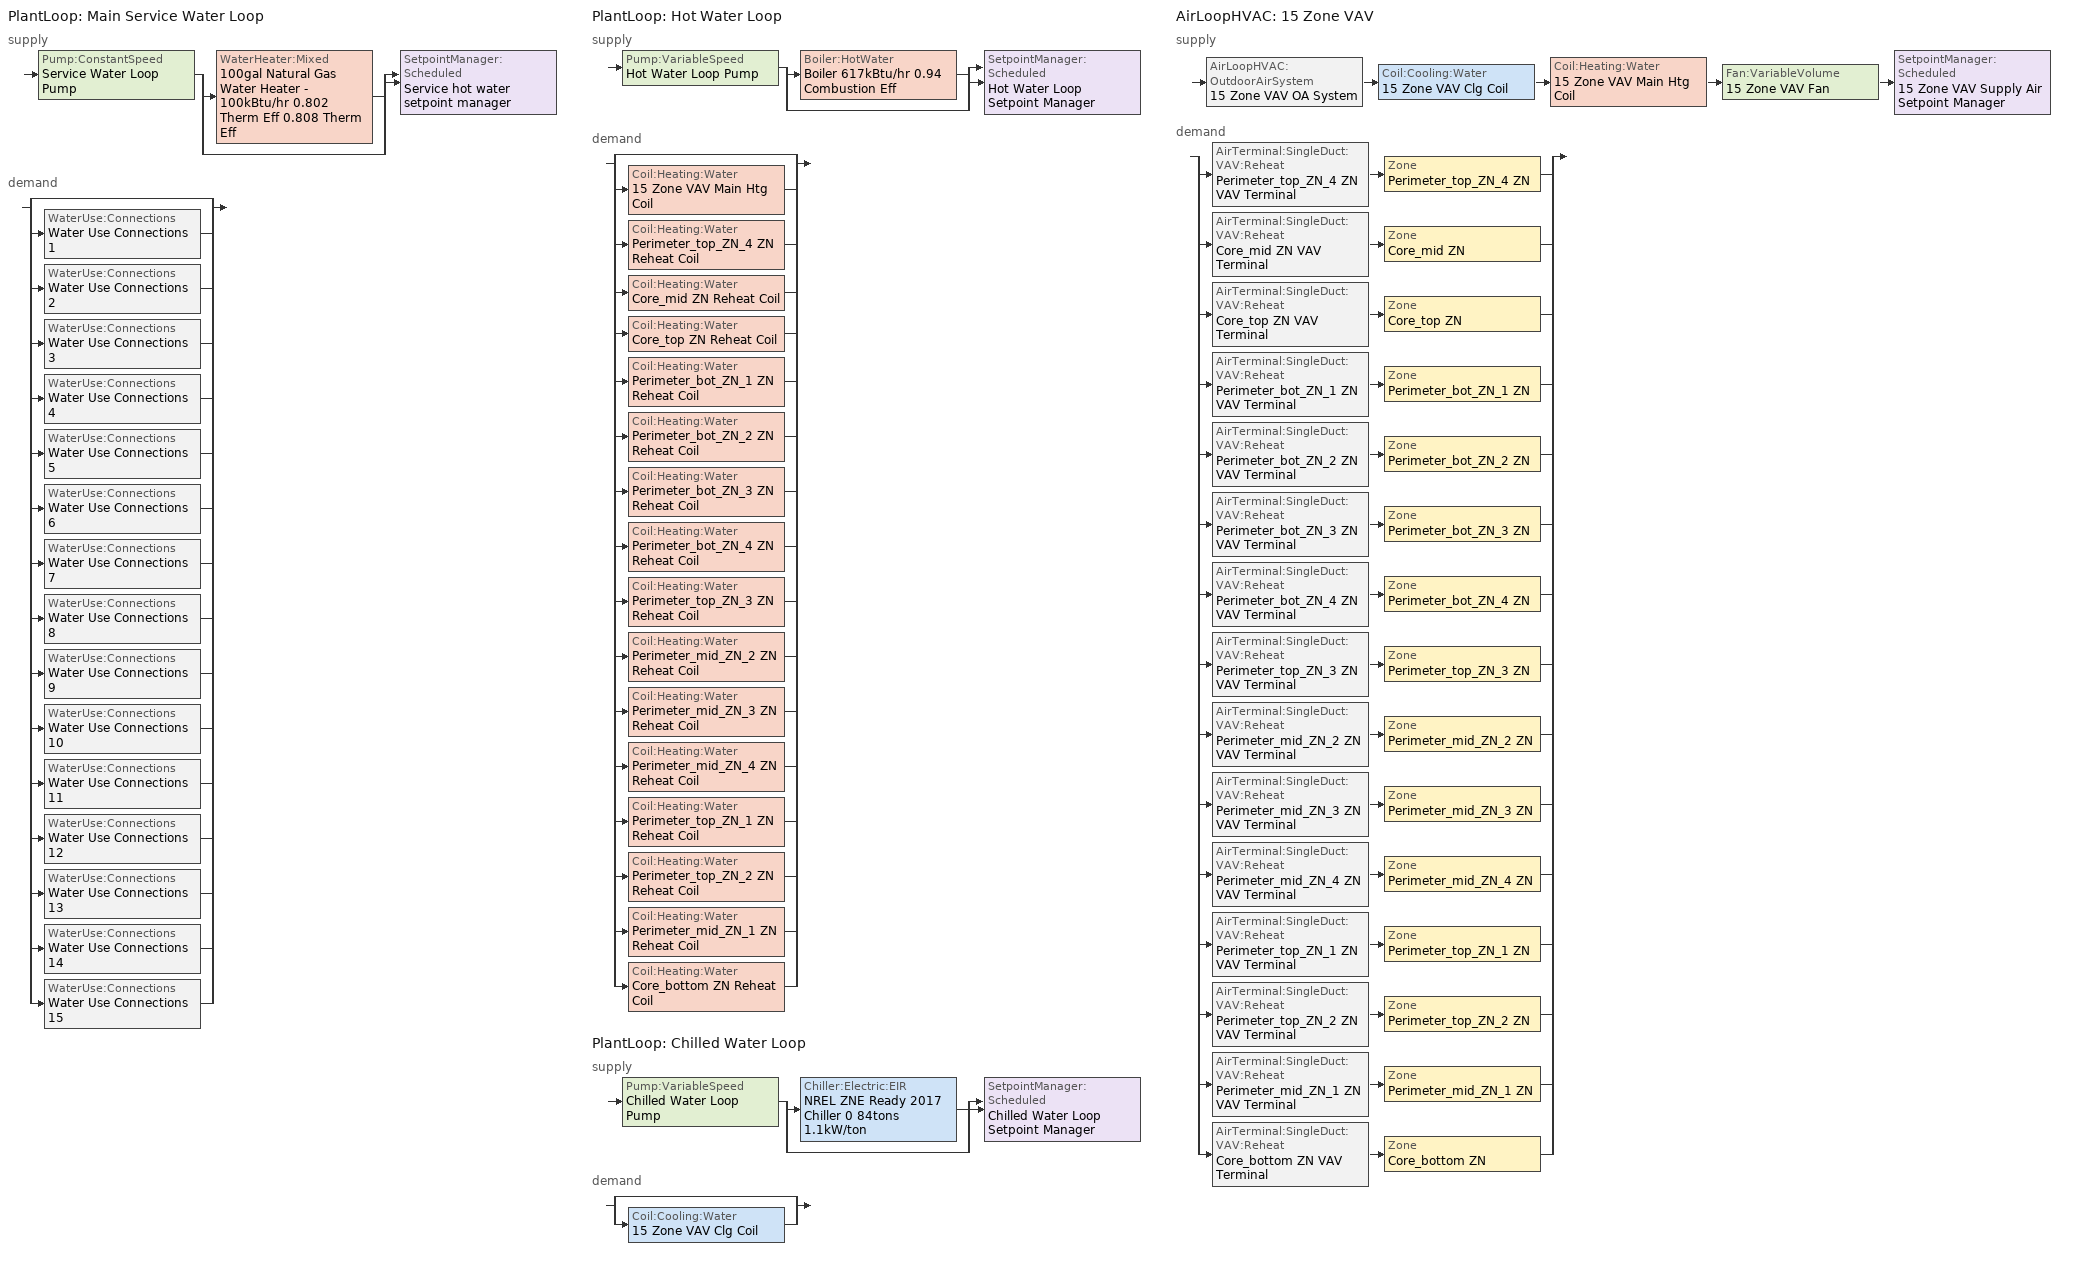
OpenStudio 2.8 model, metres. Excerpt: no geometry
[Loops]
PlantLoop 'Main Service Water Loop'
 supply: Pump:ConstantSpeed 'Service Water Loop Pump' > split
  | WaterHeater:Mixed '100gal Natural Gas Water Heater - 100kBtu/hr 0.802 Therm Eff 0.808 Therm Eff'
  | bypass
  join > SetpointManager:Scheduled 'Service hot water setpoint manager'
 demand: split
  | bypass
  | WaterUse:Connections 'Water Use Connections 1'
  | WaterUse:Connections 'Water Use Connections 2'
  | WaterUse:Connections 'Water Use Connections 3'
  | WaterUse:Connections 'Water Use Connections 4'
  | WaterUse:Connections 'Water Use Connections 5'
  | WaterUse:Connections 'Water Use Connections 6'
  | WaterUse:Connections 'Water Use Connections 7'
  | WaterUse:Connections 'Water Use Connections 8'
  | WaterUse:Connections 'Water Use Connections 9'
  | WaterUse:Connections 'Water Use Connections 10'
  | WaterUse:Connections 'Water Use Connections 11'
  | WaterUse:Connections 'Water Use Connections 12'
  | WaterUse:Connections 'Water Use Connections 13'
  | WaterUse:Connections 'Water Use Connections 14'
  | WaterUse:Connections 'Water Use Connections 15'
PlantLoop 'Hot Water Loop'
 supply: Pump:VariableSpeed 'Hot Water Loop Pump' > split
  | Boiler:HotWater 'Boiler 617kBtu/hr 0.94 Combustion Eff'
  | bypass
  join > SetpointManager:Scheduled 'Hot Water Loop Setpoint Manager'
 demand: split
  | bypass
  | Coil:Heating:Water '15 Zone VAV Main Htg Coil'
  | Coil:Heating:Water 'Perimeter_top_ZN_4 ZN Reheat Coil'
  | Coil:Heating:Water 'Core_mid ZN Reheat Coil'
  | Coil:Heating:Water 'Core_top ZN Reheat Coil'
  | Coil:Heating:Water 'Perimeter_bot_ZN_1 ZN Reheat Coil'
  | Coil:Heating:Water 'Perimeter_bot_ZN_2 ZN Reheat Coil'
  | Coil:Heating:Water 'Perimeter_bot_ZN_3 ZN Reheat Coil'
  | Coil:Heating:Water 'Perimeter_bot_ZN_4 ZN Reheat Coil'
  | Coil:Heating:Water 'Perimeter_top_ZN_3 ZN Reheat Coil'
  | Coil:Heating:Water 'Perimeter_mid_ZN_2 ZN Reheat Coil'
  | Coil:Heating:Water 'Perimeter_mid_ZN_3 ZN Reheat Coil'
  | Coil:Heating:Water 'Perimeter_mid_ZN_4 ZN Reheat Coil'
  | Coil:Heating:Water 'Perimeter_top_ZN_1 ZN Reheat Coil'
  | Coil:Heating:Water 'Perimeter_top_ZN_2 ZN Reheat Coil'
  | Coil:Heating:Water 'Perimeter_mid_ZN_1 ZN Reheat Coil'
  | Coil:Heating:Water 'Core_bottom ZN Reheat Coil'
PlantLoop 'Chilled Water Loop'
 supply: Pump:VariableSpeed 'Chilled Water Loop Pump' > split
  | Chiller:Electric:EIR 'NREL ZNE Ready 2017    Chiller 0 84tons 1.1kW/ton'
  | bypass
  join > SetpointManager:Scheduled 'Chilled Water Loop Setpoint Manager'
 demand: split
  | bypass
  | Coil:Cooling:Water '15 Zone VAV Clg Coil'
AirLoopHVAC '15 Zone VAV'
 supply: AirLoopHVAC:OutdoorAirSystem '15 Zone VAV OA System' > Coil:Cooling:Water '15 Zone VAV Clg Coil' > Coil:Heating:Water '15 Zone VAV Main Htg Coil' > Fan:VariableVolume '15 Zone VAV Fan' > SetpointManager:Scheduled '15 Zone VAV Supply Air Setpoint Manager'
 demand: split
  | AirTerminal:SingleDuct:VAV:Reheat 'Perimeter_top_ZN_4 ZN VAV Terminal' > Zone 'Perimeter_top_ZN_4 ZN'
  | AirTerminal:SingleDuct:VAV:Reheat 'Core_mid ZN VAV Terminal' > Zone 'Core_mid ZN'
  | AirTerminal:SingleDuct:VAV:Reheat 'Core_top ZN VAV Terminal' > Zone 'Core_top ZN'
  | AirTerminal:SingleDuct:VAV:Reheat 'Perimeter_bot_ZN_1 ZN VAV Terminal' > Zone 'Perimeter_bot_ZN_1 ZN'
  | AirTerminal:SingleDuct:VAV:Reheat 'Perimeter_bot_ZN_2 ZN VAV Terminal' > Zone 'Perimeter_bot_ZN_2 ZN'
  | AirTerminal:SingleDuct:VAV:Reheat 'Perimeter_bot_ZN_3 ZN VAV Terminal' > Zone 'Perimeter_bot_ZN_3 ZN'
  | AirTerminal:SingleDuct:VAV:Reheat 'Perimeter_bot_ZN_4 ZN VAV Terminal' > Zone 'Perimeter_bot_ZN_4 ZN'
  | AirTerminal:SingleDuct:VAV:Reheat 'Perimeter_top_ZN_3 ZN VAV Terminal' > Zone 'Perimeter_top_ZN_3 ZN'
  | AirTerminal:SingleDuct:VAV:Reheat 'Perimeter_mid_ZN_2 ZN VAV Terminal' > Zone 'Perimeter_mid_ZN_2 ZN'
  | AirTerminal:SingleDuct:VAV:Reheat 'Perimeter_mid_ZN_3 ZN VAV Terminal' > Zone 'Perimeter_mid_ZN_3 ZN'
  | AirTerminal:SingleDuct:VAV:Reheat 'Perimeter_mid_ZN_4 ZN VAV Terminal' > Zone 'Perimeter_mid_ZN_4 ZN'
  | AirTerminal:SingleDuct:VAV:Reheat 'Perimeter_top_ZN_1 ZN VAV Terminal' > Zone 'Perimeter_top_ZN_1 ZN'
  | AirTerminal:SingleDuct:VAV:Reheat 'Perimeter_top_ZN_2 ZN VAV Terminal' > Zone 'Perimeter_top_ZN_2 ZN'
  | AirTerminal:SingleDuct:VAV:Reheat 'Perimeter_mid_ZN_1 ZN VAV Terminal' > Zone 'Perimeter_mid_ZN_1 ZN'
  | AirTerminal:SingleDuct:VAV:Reheat 'Core_bottom ZN VAV Terminal' > Zone 'Core_bottom ZN'
[Sizing:Zone] Zone Cooling Design Supply Air Temperature Input Method=SupplyAirTemperature; Zone Cooling Design Supply Air Temperature {C}=12.7778; Zone Cooling Design Supply Air Temperature Difference {deltaC}=11.11; Zone Heating Design Supply Air Temperature Input Method=SupplyAirTemperature; Zone Heating Design Supply Air Temperature {C}=40; Zone Heating Design Supply Air Temperature Difference {deltaC}=11.11; Zone Cooling Design Supply Air Humidity Ratio {kg-H2O/kg-air}=0.0085; Zone Heating Design Supply Air Humidity Ratio {kg-H2O/kg-air}=0.008; Cooling Design Air Flow Method=DesignDayWithLimit; Heating Design Air Flow Method=DesignDay; Account for Dedicated Outdoor Air System=No; Dedicated Outdoor Air System Control Strategy=NeutralSupplyAir; Dedicated Outdoor Air Low Setpoint Temperature for Design {C}=autosize; Dedicated Outdoor Air High Setpoint Temperature for Design {C}=autosize
Core_bottom ZN; Core_mid ZN; Core_top ZN; Perimeter_bot_ZN_1 ZN; Perimeter_bot_ZN_2 ZN; Perimeter_bot_ZN_3 ZN; Perimeter_bot_ZN_4 ZN; Perimeter_mid_ZN_1 ZN; Perimeter_mid_ZN_2 ZN; Perimeter_mid_ZN_3 ZN; Perimeter_mid_ZN_4 ZN; Perimeter_top_ZN_1 ZN; Perimeter_top_ZN_2 ZN; Perimeter_top_ZN_3 ZN; Perimeter_top_ZN_4 ZN
[Zone equipment]
Core_bottom ZN: Core_bottom ZN VAV Terminal
Core_mid ZN: Core_mid ZN VAV Terminal
Core_top ZN: Core_top ZN VAV Terminal
Perimeter_bot_ZN_1 ZN: Perimeter_bot_ZN_1 ZN VAV Terminal
Perimeter_bot_ZN_2 ZN: Perimeter_bot_ZN_2 ZN VAV Terminal
Perimeter_bot_ZN_3 ZN: Perimeter_bot_ZN_3 ZN VAV Terminal
Perimeter_bot_ZN_4 ZN: Perimeter_bot_ZN_4 ZN VAV Terminal
Perimeter_mid_ZN_1 ZN: Perimeter_mid_ZN_1 ZN VAV Terminal
Perimeter_mid_ZN_2 ZN: Perimeter_mid_ZN_2 ZN VAV Terminal
Perimeter_mid_ZN_3 ZN: Perimeter_mid_ZN_3 ZN VAV Terminal
Perimeter_mid_ZN_4 ZN: Perimeter_mid_ZN_4 ZN VAV Terminal
Perimeter_top_ZN_1 ZN: Perimeter_top_ZN_1 ZN VAV Terminal
Perimeter_top_ZN_2 ZN: Perimeter_top_ZN_2 ZN VAV Terminal
Perimeter_top_ZN_3 ZN: Perimeter_top_ZN_3 ZN VAV Terminal
Perimeter_top_ZN_4 ZN: Perimeter_top_ZN_4 ZN VAV Terminal
[PlantLoop] Glycol Concentration=0; Plant Loop Volume {m3}=Autocalculate; Load Distribution Scheme=Optimal
Name | Maximum Loop Temperature {C} | Minimum Loop Temperature {C} | Fluid Type
Main Service Water Loop | 60 | 10
Hot Water Loop |  | 10 | Water
Chilled Water Loop | 40 | 1
[Sizing:Plant] Sizing Option=NonCoincident; Zone Timesteps in Averaging Window=1; Coincident Sizing Factor Mode=None
Name | Loop Type | Design Loop Exit Temperature {C} | Loop Design Temperature Difference {deltaC}
Main Service Water Loop | Heating | 60 | 5
Hot Water Loop | Heating | 48.8889 | 11.1111
Chilled Water Loop | Cooling | 6.66667 | 5.61111
[SetpointManager:Scheduled] Control Variable=Temperature
Name | Schedule | Setpoint Node or NodeList
Service hot water setpoint manager | Service Water Loop Temp - 140F | Main Service Water Loop Supply Outlet Node
Hot Water Loop Setpoint Manager | Hot Water Loop Temp - 120F | Hot Water Loop Supply Outlet Node
Chilled Water Loop Setpoint Manager | Chilled Water Loop Temp - 44F | Chilled Water Loop Supply Outlet Node
15 Zone VAV Supply Air Setpoint Manager | Supply Air Temp - 55.0F 3 | 15 Zone VAV Supply Outlet Node
[Pump:ConstantSpeed]
Service Water Loop Pump: Rated Flow Rate {m3/s}=autosize; Rated Pump Head {Pa}=164431; Rated Power Consumption {W}=autosize; Motor Efficiency=0.7; Fraction of Motor Inefficiencies to Fluid Stream=0; Pump Control Type=Intermittent; Design Power Sizing Method=PowerPerFlowPerPressure; Design Electric Power per Unit Flow Rate {W/(m3/s)}=348701.1; Design Shaft Power per Unit Flow Rate per Unit Head {W-s/m3-Pa}=1.28205
[WaterHeater:Mixed]
100gal Natural Gas Water Heater - 100kBtu/hr 0.802 Therm Eff 0.808 Therm Eff: Tank Volume {m3}=0.378541; Setpoint Temperature Schedule=Service Water Loop Temp - 140F; Deadband Temperature Difference {deltaC}=2; Maximum Temperature Limit {C}=82.2222; Heater Control Type=Cycle; Heater Maximum Capacity {W}=29307.1; Heater Fuel Type=NaturalGas; Heater Thermal Efficiency=0.808453; Off Cycle Parasitic Fuel Consumption Rate {W}=1276.95; Off Cycle Parasitic Fuel Type=NaturalGas; Off Cycle Parasitic Heat Fraction to Tank=0; On Cycle Parasitic Fuel Consumption Rate {W}=1276.95; On Cycle Parasitic Fuel Type=NaturalGas; On Cycle Parasitic Heat Fraction to Tank=0; Ambient Temperature Indicator=ThermalZone; Ambient Temperature Thermal Zone=Core_bottom ZN; Off Cycle Loss Coefficient to Ambient Temperature {W/K}=7.96239; On Cycle Loss Coefficient to Ambient Temperature {W/K}=7.96239; Use Side Effectiveness=1; Source Side Effectiveness=1; Use Side Design Flow Rate {m3/s}=autosize; Source Side Design Flow Rate {m3/s}=autosize; Indirect Water Heating Recovery Time {hr}=1.5; Source Side Flow Control Mode=IndirectHeatPrimarySetpoint
[WaterUse:Connections]
Name | Water Use Equipment Name 1
Water Use Connections 1 | Core_bottom Service Water Use 0.17gal/min
Water Use Connections 2 | Core_mid Service Water Use 0.17gal/min
Water Use Connections 3 | Core_top Service Water Use 0.17gal/min
Water Use Connections 4 | Perimeter_bot_zn_1 Service Water Use 0.04gal/min
Water Use Connections 5 | Perimeter_bot_zn_2 Service Water Use 0.02gal/min
Water Use Connections 6 | Perimeter_bot_zn_3 Service Water Use 0.04gal/min
Water Use Connections 7 | Perimeter_bot_zn_4 Service Water Use 0.02gal/min
Water Use Connections 8 | Perimeter_mid_zn_1 Service Water Use 0.04gal/min
Water Use Connections 9 | Perimeter_mid_zn_2 Service Water Use 0.02gal/min
Water Use Connections 10 | Perimeter_mid_zn_3 Service Water Use 0.04gal/min
Water Use Connections 11 | Perimeter_mid_zn_4 Service Water Use 0.02gal/min
Water Use Connections 12 | Perimeter_top_zn_1 Service Water Use 0.04gal/min
Water Use Connections 13 | Perimeter_top_zn_2 Service Water Use 0.02gal/min
Water Use Connections 14 | Perimeter_top_zn_3 Service Water Use 0.04gal/min
Water Use Connections 15 | Perimeter_top_zn_4 Service Water Use 0.02gal/min
[WaterUse:Equipment:Definition] Target Temperature Schedule=Mixed Water At Faucet Temp - 110F; Sensible Fraction Schedule=Fraction Sensible - 0.2; Latent Fraction Schedule=Fraction Latent - 0.05
Name | Peak Flow Rate {m3/s}
Core_bottom Service Water Use Def 0.17gal/min; Core_mid Service Water Use Def 0.17gal/min; Core_top Service Water Use Def 0.17gal/min | 1.05864e-05
Perimeter_bot_zn_1 Service Water Use Def 0.04gal/min; Perimeter_bot_zn_3 Service Water Use Def 0.04gal/min; Perimeter_mid_zn_1 Service Water Use Def 0.04gal/min; Perimeter_mid_zn_3 Service Water Use Def 0.04gal/min; Perimeter_top_zn_1 Service Water Use Def 0.04gal/min; Perimeter_top_zn_3 Service Water Use Def 0.04gal/min | 2.23171e-06
Perimeter_bot_zn_2 Service Water Use Def 0.02gal/min; Perimeter_mid_zn_2 Service Water Use Def 0.02gal/min; Perimeter_top_zn_2 Service Water Use Def 0.02gal/min | 1.41286e-06
Perimeter_bot_zn_4 Service Water Use Def 0.02gal/min; Perimeter_mid_zn_4 Service Water Use Def 0.02gal/min; Perimeter_top_zn_4 Service Water Use Def 0.02gal/min | 1.41277e-06
[WaterUse:Equipment] Flow Rate Fraction Schedule=OfficeMedium BLDG_SWH_SCH
Name | Water Use Equipment Definition
Core_bottom Service Water Use 0.17gal/min | Core_bottom Service Water Use Def 0.17gal/min
Core_mid Service Water Use 0.17gal/min | Core_mid Service Water Use Def 0.17gal/min
Core_top Service Water Use 0.17gal/min | Core_top Service Water Use Def 0.17gal/min
Perimeter_bot_zn_1 Service Water Use 0.04gal/min | Perimeter_bot_zn_1 Service Water Use Def 0.04gal/min
Perimeter_bot_zn_2 Service Water Use 0.02gal/min | Perimeter_bot_zn_2 Service Water Use Def 0.02gal/min
Perimeter_bot_zn_3 Service Water Use 0.04gal/min | Perimeter_bot_zn_3 Service Water Use Def 0.04gal/min
Perimeter_bot_zn_4 Service Water Use 0.02gal/min | Perimeter_bot_zn_4 Service Water Use Def 0.02gal/min
Perimeter_mid_zn_1 Service Water Use 0.04gal/min | Perimeter_mid_zn_1 Service Water Use Def 0.04gal/min
Perimeter_mid_zn_2 Service Water Use 0.02gal/min | Perimeter_mid_zn_2 Service Water Use Def 0.02gal/min
Perimeter_mid_zn_3 Service Water Use 0.04gal/min | Perimeter_mid_zn_3 Service Water Use Def 0.04gal/min
Perimeter_mid_zn_4 Service Water Use 0.02gal/min | Perimeter_mid_zn_4 Service Water Use Def 0.02gal/min
Perimeter_top_zn_1 Service Water Use 0.04gal/min | Perimeter_top_zn_1 Service Water Use Def 0.04gal/min
Perimeter_top_zn_2 Service Water Use 0.02gal/min | Perimeter_top_zn_2 Service Water Use Def 0.02gal/min
Perimeter_top_zn_3 Service Water Use 0.04gal/min | Perimeter_top_zn_3 Service Water Use Def 0.04gal/min
Perimeter_top_zn_4 Service Water Use 0.02gal/min | Perimeter_top_zn_4 Service Water Use Def 0.02gal/min
[Pump:VariableSpeed] Pump Control Type=Intermittent; Skin Loss Radiative Fraction=0.5; Design Power Sizing Method=PowerPerFlowPerPressure; Design Electric Power per Unit Flow Rate {W/(m3/s)}=348701.1; Design Shaft Power per Unit Flow Rate per Unit Head {W-s/m3-Pa}=1.28205; Design Minimum Flow Rate Fraction=0
Name | Rated Pump Head {Pa} | Motor Efficiency | Fraction of Motor Inefficiencies to Fluid Stream | Coefficient 1 of the Part Load Performance Curve | Coefficient 2 of the Part Load Performance Curve | Coefficient 3 of the Part Load Performance Curve | Coefficient 4 of the Part Load Performance Curve
Hot Water Loop Pump | 203190 | 0.865
Chilled Water Loop Pump | 249416 | 0.917 | 0 | 0 | 1 | 0 | 0
[Boiler:HotWater]
Boiler 617kBtu/hr 0.94 Combustion Eff: Fuel Type=NaturalGas; Nominal Thermal Efficiency=0.933; Efficiency Curve Temperature Evaluation Variable=LeavingBoiler; Normalized Boiler Efficiency Curve=Boiler with Minimum Turndown; Design Water Outlet Temperature {C}=48.8889; Minimum Part Load Ratio=0; Maximum Part Load Ratio=1.2; Optimum Part Load Ratio=1; Water Outlet Upper Temperature Limit {C}=95; Boiler Flow Mode=LeavingSetpointModulated; Parasitic Electric Load {W}=0; Sizing Factor=1
[Chiller:Electric:EIR]
NREL ZNE Ready 2017    Chiller 0 84tons 1.1kW/ton: Reference Capacity {W}=Autosize; Reference COP {W/W}=3.28845; Reference Leaving Chilled Water Temperature {C}=6.66667; Reference Entering Condenser Fluid Temperature {C}=35; Cooling Capacity Function of Temperature Curve=AirCooled_Chiller_2010_PathA_CAPFT; Electric Input to Cooling Output Ratio Function of Temperature Curve=AirCooled_Chiller_2010_PathA_EIRFT; Electric Input to Cooling Output Ratio Function of Part Load Ratio Curve=AirCooled_Chiller_AllCapacities_2004_2010_EIRFPLR; Minimum Part Load Ratio=0.15; Maximum Part Load Ratio=1; Optimum Part Load Ratio=1; Minimum Unloading Ratio=0.25; Condenser Type=AirCooled; Leaving Chilled Water Lower Temperature Limit {C}=2.22222; Chiller Flow Mode=ConstantFlow; Design Heat Recovery Water Flow Rate {m3/s}=0; Sizing Factor=1; Basin Heater Capacity {W/K}=0; Basin Heater Setpoint Temperature {C}=10
[AirLoopHVAC]
15 Zone VAV: Availability Schedule=15 Zone VAV Occ Sch; Design Supply Air Flow Rate {m3/s}=AutoSize
[Sizing:System]
15 Zone VAV: Type of Load to Size On=Sensible; Design Outdoor Air Flow Rate {m3/s}=Autosize; Central Heating Maximum System Air Flow Ratio=0.3; Preheat Design Temperature {C}=7.22222; Preheat Design Humidity Ratio {kg-H2O/kg-Air}=0.008; Precool Design Temperature {C}=12.7778; Precool Design Humidity Ratio {kg-H2O/kg-Air}=0.008; Central Cooling Design Supply Air Temperature {C}=12.7778; Central Heating Design Supply Air Temperature {C}=12.7778; Sizing Option=Coincident; 100% Outdoor Air in Cooling=No; 100% Outdoor Air in Heating=No; Central Cooling Design Supply Air Humidity Ratio {kg-H2O/kg-Air}=0.0085; Central Heating Design Supply Air Humidity Ratio {kg-H2O/kg-Air}=0.008; Cooling Design Air Flow Method=DesignDay; Cooling Design Air Flow Rate {m3/s}=0; Heating Design Air Flow Method=DesignDay; Heating Design Air Flow Rate {m3/s}=0; System Outdoor Air Method=ZoneSum; Zone Maximum Outdoor Air Fraction=1; Cooling Supply Air Flow Rate Per Floor Area {m3/s-m2}=0.00996765; Cooling Fraction of Autosized Cooling Supply Air Flow Rate=1; Cooling Supply Air Flow Rate Per Unit Cooling Capacity {m3/s-W}=3.94755e-05; Heating Supply Air Flow Rate Per Floor Area {m3/s-m2}=0.00996765; Heating Fraction of Autosized Heating Supply Air Flow Rate=1; Heating Fraction of Autosized Cooling Supply Air Flow Rate=1; Heating Supply Air Flow Rate Per Unit Heating Capacity {m3/s-W}=3.15882e-05; Cooling Design Capacity Method=CoolingDesignCapacity; Cooling Design Capacity {W}=autosize; Cooling Design Capacity Per Floor Area {W/m2}=234.7; Fraction of Autosized Cooling Design Capacity=1; Heating Design Capacity Method=HeatingDesignCapacity; Heating Design Capacity {W}=autosize; Heating Design Capacity Per Floor Area {W/m2}=157; Fraction of Autosized Heating Design Capacity=1; Central Cooling Capacity Control Method=OnOff
[Fan:VariableVolume]
15 Zone VAV Fan: Availability Schedule=Always On Discrete; Fan Total Efficiency=0.6448; Pressure Rise {Pa}=996.356; Maximum Flow Rate {m3/s}=Autosize; Fan Power Minimum Flow Rate Input Method=Fraction; Fan Power Minimum Flow Fraction=0.25; Fan Power Minimum Air Flow Rate {m3/s}=0; Motor Efficiency=0.936; Motor In Airstream Fraction=1; Fan Power Coefficient 1=0.0407599; Fan Power Coefficient 2=0.088045; Fan Power Coefficient 3=-0.0729261; Fan Power Coefficient 4=0.94374; Fan Power Coefficient 5=0
[Coil:Heating:Water] Availability Schedule=Always On Discrete; Rated Inlet Water Temperature {C}=48.8889; Rated Outlet Water Temperature {C}=37.7778
Name | Rated Inlet Air Temperature {C} | Rated Outlet Air Temperature {C}
15 Zone VAV Main Htg Coil | 7.22222 | 12.7778
Perimeter_top_ZN_4 ZN Reheat Coil; Core_mid ZN Reheat Coil; Core_top ZN Reheat Coil; Perimeter_bot_ZN_1 ZN Reheat Coil; Perimeter_bot_ZN_2 ZN Reheat Coil; Perimeter_bot_ZN_3 ZN Reheat Coil; Perimeter_bot_ZN_4 ZN Reheat Coil; Perimeter_top_ZN_3 ZN Reheat Coil; Perimeter_mid_ZN_2 ZN Reheat Coil; Perimeter_mid_ZN_3 ZN Reheat Coil; Perimeter_mid_ZN_4 ZN Reheat Coil; Perimeter_top_ZN_1 ZN Reheat Coil; Perimeter_top_ZN_2 ZN Reheat Coil; Perimeter_mid_ZN_1 ZN Reheat Coil; Core_bottom ZN Reheat Coil | 12.7778 | 40
[Controller:WaterCoil] Minimum Actuated Flow {m3/s}=0
Name | Water Coil | Action | Controller Convergence Tolerance {deltaC}
15 Zone VAV Main Htg Coil Controller | 15 Zone VAV Main Htg Coil | Normal | 0.1
15 Zone VAV Clg Coil Controller | 15 Zone VAV Clg Coil | Reverse
Perimeter_top_ZN_4 ZN Reheat Coil Controller | Perimeter_top_ZN_4 ZN Reheat Coil | Normal | 0.1
Core_mid ZN Reheat Coil Controller | Core_mid ZN Reheat Coil | Normal | 0.1
Core_top ZN Reheat Coil Controller | Core_top ZN Reheat Coil | Normal | 0.1
Perimeter_bot_ZN_1 ZN Reheat Coil Controller | Perimeter_bot_ZN_1 ZN Reheat Coil | Normal | 0.1
Perimeter_bot_ZN_2 ZN Reheat Coil Controller | Perimeter_bot_ZN_2 ZN Reheat Coil | Normal | 0.1
Perimeter_bot_ZN_3 ZN Reheat Coil Controller | Perimeter_bot_ZN_3 ZN Reheat Coil | Normal | 0.1
Perimeter_bot_ZN_4 ZN Reheat Coil Controller | Perimeter_bot_ZN_4 ZN Reheat Coil | Normal | 0.1
Perimeter_top_ZN_3 ZN Reheat Coil Controller | Perimeter_top_ZN_3 ZN Reheat Coil | Normal | 0.1
Perimeter_mid_ZN_2 ZN Reheat Coil Controller | Perimeter_mid_ZN_2 ZN Reheat Coil | Normal | 0.1
Perimeter_mid_ZN_3 ZN Reheat Coil Controller | Perimeter_mid_ZN_3 ZN Reheat Coil | Normal | 0.1
Perimeter_mid_ZN_4 ZN Reheat Coil Controller | Perimeter_mid_ZN_4 ZN Reheat Coil | Normal | 0.1
Perimeter_top_ZN_1 ZN Reheat Coil Controller | Perimeter_top_ZN_1 ZN Reheat Coil | Normal | 0.1
Perimeter_top_ZN_2 ZN Reheat Coil Controller | Perimeter_top_ZN_2 ZN Reheat Coil | Normal | 0.1
Perimeter_mid_ZN_1 ZN Reheat Coil Controller | Perimeter_mid_ZN_1 ZN Reheat Coil | Normal | 0.1
Core_bottom ZN Reheat Coil Controller | Core_bottom ZN Reheat Coil | Normal | 0.1
[Coil:Cooling:Water]
15 Zone VAV Clg Coil: Availability Schedule=Always On Discrete; Design Inlet Water Temperature {C}=Autosize; Heat Exchanger Configuration=CrossFlow
[Controller:OutdoorAir]
15 Zone VAV OA Controller: Minimum Outdoor Air Flow Rate {m3/s}=0; Maximum Outdoor Air Flow Rate {m3/s}=Autosize; Economizer Control Type=DifferentialEnthalpy; Economizer Control Action Type=ModulateFlow; Lockout Type=NoLockout; Minimum Limit Type=FixedMinimum; Minimum Outdoor Air Schedule=15 Zone VAV Occ Sch; Controller Mechanical Ventilation=15 Zone VAV Vent Controller; High Humidity Control=No; Heat Recovery Bypass Control Type=BypassWhenOAFlowGreaterThanMinimum
[Controller:MechanicalVentilation]
15 Zone VAV Vent Controller: Availability Schedule=Always On Discrete; Demand Controlled Ventilation=Yes; System Outdoor Air Method=ZoneSum
[AirLoopHVAC:OutdoorAirSystem]
15 Zone VAV OA System: Controller=15 Zone VAV OA Controller
[AirTerminal:SingleDuct:VAV:Reheat] Availability Schedule=Always On Discrete; Maximum Air Flow Rate {m3/s}=AutoSize; Zone Minimum Air Flow Input Method=Constant; Constant Minimum Air Flow Fraction=0.1; Fixed Minimum Air Flow Rate {m3/s}=0; Maximum Hot Water or Steam Flow Rate {m3/s}=AutoSize; Minimum Hot Water or Steam Flow Rate {m3/s}=0; Convergence Tolerance=0.001; Damper Heating Action=ReverseWithLimits; Maximum Flow per Zone Floor Area During Reheat {m3/s-m2}=AutoSize; Maximum Flow Fraction During Reheat=0.5; Maximum Reheat Air Temperature {C}=40; Control For Outdoor Air=No
Name | Reheat Coil
Perimeter_top_ZN_4 ZN VAV Terminal | Perimeter_top_ZN_4 ZN Reheat Coil
Core_mid ZN VAV Terminal | Core_mid ZN Reheat Coil
Core_top ZN VAV Terminal | Core_top ZN Reheat Coil
Perimeter_bot_ZN_1 ZN VAV Terminal | Perimeter_bot_ZN_1 ZN Reheat Coil
Perimeter_bot_ZN_2 ZN VAV Terminal | Perimeter_bot_ZN_2 ZN Reheat Coil
Perimeter_bot_ZN_3 ZN VAV Terminal | Perimeter_bot_ZN_3 ZN Reheat Coil
Perimeter_bot_ZN_4 ZN VAV Terminal | Perimeter_bot_ZN_4 ZN Reheat Coil
Perimeter_top_ZN_3 ZN VAV Terminal | Perimeter_top_ZN_3 ZN Reheat Coil
Perimeter_mid_ZN_2 ZN VAV Terminal | Perimeter_mid_ZN_2 ZN Reheat Coil
Perimeter_mid_ZN_3 ZN VAV Terminal | Perimeter_mid_ZN_3 ZN Reheat Coil
Perimeter_mid_ZN_4 ZN VAV Terminal | Perimeter_mid_ZN_4 ZN Reheat Coil
Perimeter_top_ZN_1 ZN VAV Terminal | Perimeter_top_ZN_1 ZN Reheat Coil
Perimeter_top_ZN_2 ZN VAV Terminal | Perimeter_top_ZN_2 ZN Reheat Coil
Perimeter_mid_ZN_1 ZN VAV Terminal | Perimeter_mid_ZN_1 ZN Reheat Coil
Core_bottom ZN VAV Terminal | Core_bottom ZN Reheat Coil
[Schedule:Ruleset]
Name | Default Day Schedule | Summer Design Day Schedule | Winter Design Day Schedule
Service Water Loop Temp - 140F | Service Water Loop Temp - 140F Default
Fraction Sensible - 0.2 | Fraction Sensible - 0.2 Default
Fraction Latent - 0.05 | Fraction Latent - 0.05 Default
Mixed Water At Faucet Temp - 110F | Mixed Water At Faucet Temp - 110F Default
OfficeMedium BLDG_SWH_SCH | OfficeMedium BLDG_SWH_SCH Default | OfficeMedium BLDG_SWH_SCH Summer Design Day | OfficeMedium BLDG_SWH_SCH Winter Design Day
Hot Water Loop Temp - 120F | Hot Water Loop Temp - 120F Default
Chilled Water Loop Temp - 44F | Chilled Water Loop Temp - 44F Default
Supply Air Temp - 55.0F 3 | Supply Air Temp - 55.0F Default 3
15 Zone VAV Occ Sch | 15 Zone VAV Occ Sch Default | 15 Zone VAV Occ Sch Summer Design Day | 15 Zone VAV Occ Sch Winter Design Day
[Schedule:Day]
Service Water Loop Temp - 140F Default: 24, 0, 60
Fraction Sensible - 0.2 Default: 24, 0, 0.2
Fraction Latent - 0.05 Default: 24, 0, 0.05
Mixed Water At Faucet Temp - 110F Default: 24, 0, 43.3
OfficeMedium BLDG_SWH_SCH Default: 6, 0, 0, 11, 0, 0.04, 13, 0, 0.06, 14, 0, 0.09, 15, 0, 0.06, 18, 0, 0.04, 24, 0, 0
OfficeMedium BLDG_SWH_SCH Summer Design Day; OfficeMedium BLDG_SWH_SCH SmrDsn|Wkdy Day: 6, 0, 0, 7, 0, 0.07, 8, 0, 0.19, 9, 0, 0.35, 10, 0, 0.38, 11, 0, 0.39, 12, 0, 0.47, 13, 0, 0.57, 14, 0, 0.54, 15, 0, 0.34, 16, 0, 0.33, 17, 0, 0.44, 18, 0, 0.26, 19, 0, 0.21, 20, 0, 0.15, 21, 0, 0.17, 22, 0, 0.08, 24, 0, 0.05
OfficeMedium BLDG_SWH_SCH Winter Design Day; OfficeMedium BLDG_SWH_SCH WntrDsn|Sat Day: 6, 0, 0, 7, 0, 0.07, 8, 0, 0.11, 9, 0, 0.15, 10, 0, 0.21, 11, 0, 0.19, 12, 0, 0.23, 13, 0, 0.2, 14, 0, 0.19, 15, 0, 0.15, 16, 0, 0.13, 17, 0, 0.14, 19, 0, 0.07, 24, 0, 0
Hot Water Loop Temp - 120F Default: 24, 0, 48.8889
Chilled Water Loop Temp - 44F Default: 24, 0, 6.66667
Supply Air Temp - 55.0F Default 3: 24, 0, 12.7778
15 Zone VAV Occ Sch Default; 15 Zone VAV Occ Sch Winter Design Day; 15 Zone VAV Occ Sch Summer Design Day: 24, 0, 1
15 Zone VAV Occ Sch Monday; 15 Zone VAV Occ Sch Tuesday; 15 Zone VAV Occ Sch Wednesday; 15 Zone VAV Occ Sch Thursday; 15 Zone VAV Occ Sch Friday: 7, 0, 0, 18, 0, 1, 24, 0, 0
15 Zone VAV Occ Sch Saturday: 8, 0, 0, 12, 0, 1, 24, 0, 0
15 Zone VAV Occ Sch Sunday: 24, 0, 0
[Schedule:Rule] Date Specification Type=DateRange; Start Month=1; Start Day=1; End Month=12
Name | Schedule Ruleset | Rule Order | Day Schedule | Apply Monday | Apply Tuesday | Apply Wednesday | Apply Thursday | Apply Friday | End Day | Apply Saturday | Apply Sunday
Schedule Rule 26 | OfficeMedium BLDG_SWH_SCH | 1 | OfficeMedium BLDG_SWH_SCH SmrDsn|Wkdy Day | Yes | Yes | Yes | Yes | Yes | 31
Schedule Rule 27 | OfficeMedium BLDG_SWH_SCH | 0 | OfficeMedium BLDG_SWH_SCH WntrDsn|Sat Day |  |  |  |  |  | 31 | Yes
15 Zone VAV Occ Sch Monday Rule | 15 Zone VAV Occ Sch | 6 | 15 Zone VAV Occ Sch Monday | Yes |  |  |  |  | 25
15 Zone VAV Occ Sch Tuesday Rule | 15 Zone VAV Occ Sch | 5 | 15 Zone VAV Occ Sch Tuesday |  | Yes |  |  |  | 26
15 Zone VAV Occ Sch Wednesday Rule | 15 Zone VAV Occ Sch | 4 | 15 Zone VAV Occ Sch Wednesday |  |  | Yes |  |  | 27
15 Zone VAV Occ Sch Thursday Rule | 15 Zone VAV Occ Sch | 3 | 15 Zone VAV Occ Sch Thursday |  |  |  | Yes |  | 28
15 Zone VAV Occ Sch Friday Rule | 15 Zone VAV Occ Sch | 2 | 15 Zone VAV Occ Sch Friday |  |  |  |  | Yes | 29
15 Zone VAV Occ Sch Saturday Rule | 15 Zone VAV Occ Sch | 1 | 15 Zone VAV Occ Sch Saturday |  |  |  |  |  | 30 | Yes
15 Zone VAV Occ Sch Sunday Rule | 15 Zone VAV Occ Sch | 0 | 15 Zone VAV Occ Sch Sunday |  |  |  |  |  | 31 |  | Yes
[Schedule:Constant]
Always On Discrete: Value=1
[Curve:Biquadratic] Minimum Value of x=5; Maximum Value of x=10; Minimum Value of y=12.7; Maximum Value of y=51.67
Name | Coefficient1 Constant | Coefficient2 x | Coefficient3 x**2 | Coefficient4 y | Coefficient5 y**2 | Coefficient6 x*y
AirCooled_Chiller_2010_PathA_CAPFT | 1.04338 | 0.0407073 | 0.0004506 | -0.0041514 | -8.86e-05 | -0.0003467
AirCooled_Chiller_2010_PathA_EIRFT | 0.596191 | -0.0099496 | 0.0007888 | 0.0004506 | 0.0004875 | -0.0007623
[Curve:Quadratic]
AirCooled_Chiller_AllCapacities_2004_2010_EIRFPLR: Coefficient1 Constant=0.141; Coefficient2 x=0.655; Coefficient3 x**2=0.203; Minimum Value of x=0; Maximum Value of x=1
[Curve:Cubic]
Boiler with Minimum Turndown: Coefficient1 Constant=0.7791; Coefficient2 x=1.4745; Coefficient3 x**2=-2.5795; Coefficient4 x**3=1.3467; Minimum Value of x=0; Maximum Value of x=1.3
